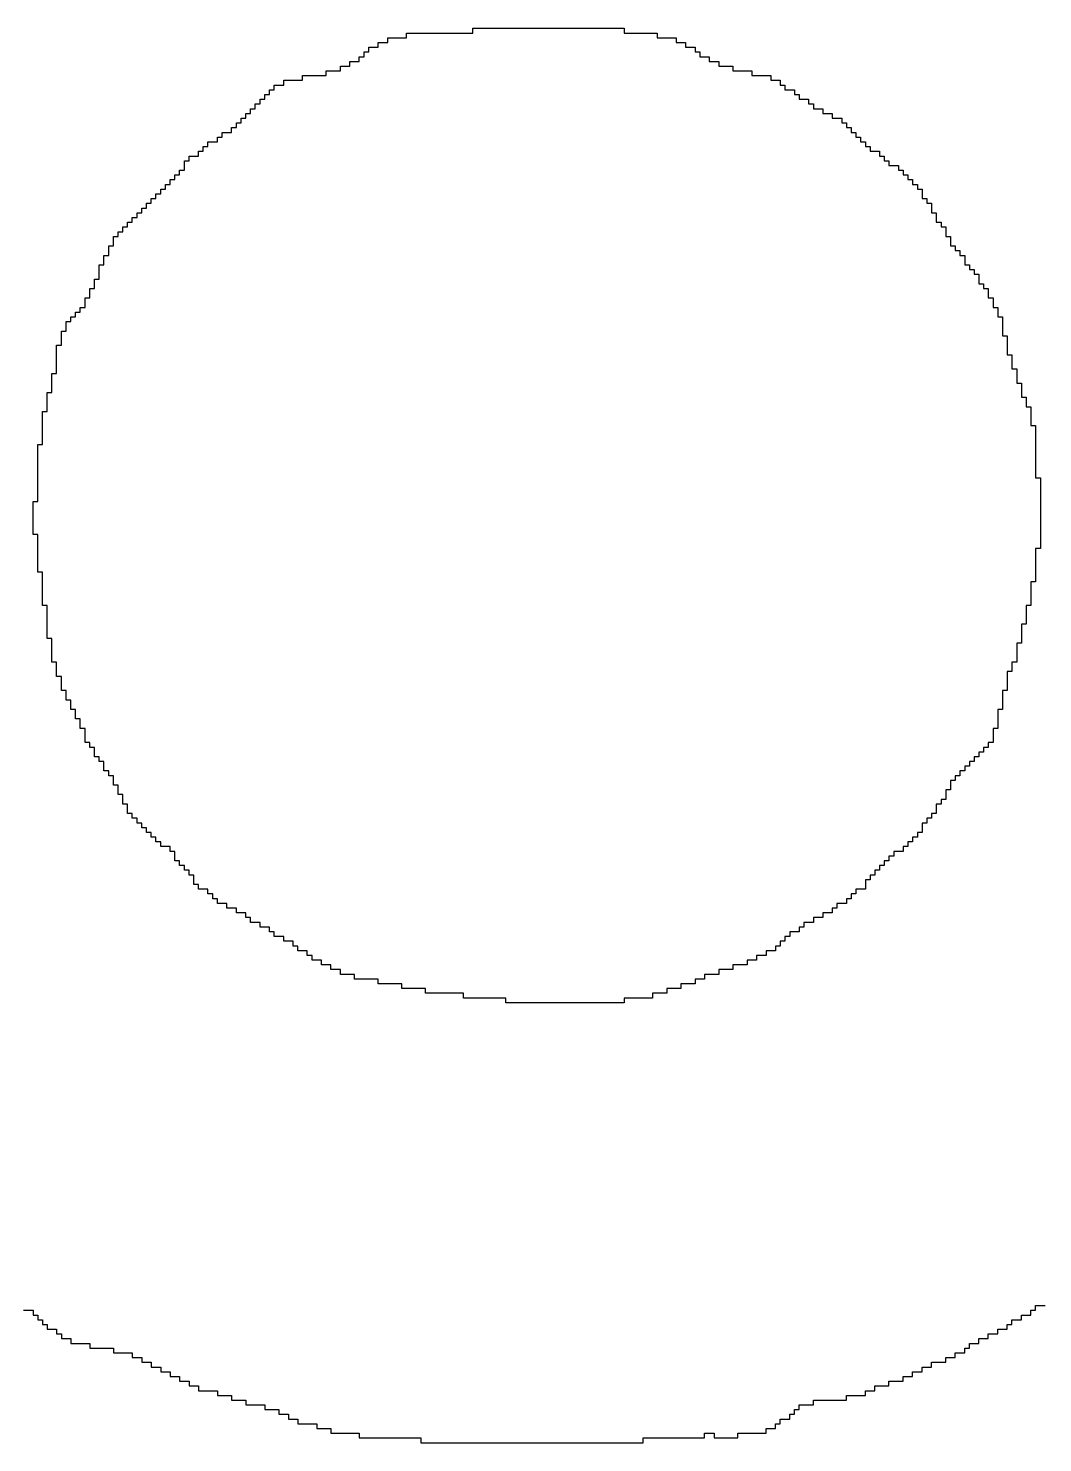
# Model space of a CAD drawing. Header units: millimetres. Extents: x 9.6 to 105, y 7.6 to 66.9.
# Drawn here: x 87.7641 to 88.0573, y 21.674 to 22.0827 of the extents above; entities that cross this region are included whole.
import ezdxf

# ---------------------------------------------------------------- set-up
doc = ezdxf.new("R2010")
doc.units = ezdxf.units.MM
doc.layers.add('BottomOverlay', color=54, linetype='Continuous')

msp = doc.modelspace()

# ---------------------------------------------------------------- linework, layer by layer
at = {"layer": 'BottomOverlay'}
for p, q in [((87.86799, 22.07864), (87.86799, 22.08001)), ((87.86799, 22.08001), (87.87346, 22.08001)), ((87.87346, 22.08001), (87.87346, 22.08138)), ((87.87346, 22.08138), (87.8926, 22.08138)), ((87.8926, 22.08138), (87.8926, 22.08274)), ((87.8926, 22.08274), (87.93634, 22.08274)), ((87.93634, 22.08274), (87.93634, 22.08138)), ((87.93634, 22.08138), (87.94591, 22.08138)), ((87.94591, 22.08138), (87.94591, 22.08001)), ((87.94591, 22.08001), (87.95138, 22.08001)), ((87.95138, 22.08001), (87.95138, 22.07864)), ((87.86116, 22.07454), (87.86116, 22.07591)), ((87.86116, 22.07591), (87.86252, 22.07591)), ((87.86252, 22.07591), (87.86252, 22.07727)), ((87.86252, 22.07727), (87.86526, 22.07727)), ((87.86526, 22.07727), (87.86526, 22.07864)), ((87.86526, 22.07864), (87.86799, 22.07864)), ((87.95138, 22.07864), (87.95411, 22.07864)), ((87.95411, 22.07864), (87.95411, 22.07727)), ((87.95411, 22.07727), (87.95685, 22.07727)), ((87.95685, 22.07727), (87.95685, 22.07591)), ((87.95685, 22.07591), (87.95821, 22.07591)), ((87.95821, 22.07591), (87.95821, 22.07454)), ((87.85432, 22.07044), (87.85432, 22.0718)), ((87.85432, 22.0718), (87.85706, 22.0718)), ((87.85706, 22.0718), (87.85706, 22.07317)), ((87.85706, 22.07317), (87.85979, 22.07317)), ((87.85979, 22.07317), (87.85979, 22.07454)), ((87.85979, 22.07454), (87.86116, 22.07454)), ((87.95821, 22.07454), (87.96095, 22.07454)), ((87.96095, 22.07454), (87.96095, 22.07317)), ((87.96095, 22.07317), (87.96368, 22.07317)), ((87.96368, 22.07317), (87.96368, 22.0718)), ((87.96368, 22.0718), (87.96778, 22.0718)), ((87.96778, 22.0718), (87.96778, 22.07044)), ((87.83792, 22.06634), (87.83792, 22.06771)), ((87.83792, 22.06771), (87.84339, 22.06771)), ((87.84339, 22.06771), (87.84339, 22.06907)), ((87.84339, 22.06907), (87.85022, 22.06907)), ((87.85022, 22.06907), (87.85022, 22.07044)), ((87.85022, 22.07044), (87.85432, 22.07044)), ((87.96778, 22.07044), (87.97325, 22.07044)), ((87.97325, 22.07044), (87.97325, 22.06907)), ((87.97325, 22.06907), (87.97872, 22.06907)), ((87.97872, 22.06907), (87.97872, 22.06771)), ((87.97872, 22.06771), (87.98145, 22.06771)), ((87.98145, 22.06771), (87.98145, 22.06634)), ((87.83382, 22.0636), (87.83382, 22.06497)), ((87.83382, 22.06497), (87.83518, 22.06497)), ((87.83518, 22.06497), (87.83518, 22.06634)), ((87.83518, 22.06634), (87.83792, 22.06634)), ((87.98145, 22.06634), (87.98282, 22.06634)), ((87.98282, 22.06634), (87.98282, 22.06497)), ((87.98282, 22.06497), (87.98555, 22.06497)), ((87.98555, 22.06497), (87.98555, 22.0636)), ((87.82972, 22.0595), (87.82972, 22.06087)), ((87.82972, 22.06087), (87.83108, 22.06087)), ((87.83108, 22.06087), (87.83108, 22.06224)), ((87.83108, 22.06224), (87.83245, 22.06224)), ((87.83245, 22.06224), (87.83245, 22.0636)), ((87.83245, 22.0636), (87.83382, 22.0636)), ((87.98555, 22.0636), (87.98692, 22.0636)), ((87.98692, 22.0636), (87.98692, 22.06224)), ((87.98692, 22.06224), (87.98966, 22.06224)), ((87.98966, 22.06224), (87.98966, 22.06087)), ((87.98966, 22.06087), (87.99102, 22.06087)), ((87.99102, 22.06087), (87.99102, 22.0595)), ((87.82561, 22.0554), (87.82561, 22.05677)), ((87.82561, 22.05677), (87.82698, 22.05677)), ((87.82698, 22.05677), (87.82698, 22.05813)), ((87.82698, 22.05813), (87.82835, 22.05813)), ((87.82835, 22.05813), (87.82835, 22.0595)), ((87.82835, 22.0595), (87.82972, 22.0595)), ((87.99102, 22.0595), (87.99376, 22.0595)), ((87.99376, 22.0595), (87.99376, 22.05813)), ((87.99376, 22.05813), (87.99649, 22.05813)), ((87.99649, 22.05813), (87.99649, 22.05677)), ((87.99649, 22.05677), (87.99922, 22.05677)), ((87.99922, 22.05677), (87.99922, 22.0554)), ((87.82015, 22.0513), (87.82015, 22.05267)), ((87.82015, 22.05267), (87.82288, 22.05267)), ((87.82288, 22.05267), (87.82288, 22.05404)), ((87.82288, 22.05404), (87.82425, 22.05404)), ((87.82425, 22.05404), (87.82425, 22.0554)), ((87.82425, 22.0554), (87.82561, 22.0554)), ((87.99922, 22.0554), (88.00059, 22.0554)), ((88.00059, 22.0554), (88.00059, 22.05404)), ((88.00059, 22.05404), (88.00196, 22.05404)), ((88.00196, 22.05404), (88.00196, 22.05267)), ((88.00196, 22.05267), (88.00333, 22.05267)), ((88.00333, 22.05267), (88.00333, 22.0513)), ((87.81468, 22.0472), (87.81468, 22.04857)), ((87.81468, 22.04857), (87.81604, 22.04857)), ((87.81604, 22.04857), (87.81604, 22.04993)), ((87.81604, 22.04993), (87.81878, 22.04993)), ((87.81878, 22.04993), (87.81878, 22.0513)), ((87.81878, 22.0513), (87.82015, 22.0513)), ((88.00333, 22.0513), (88.00469, 22.0513)), ((88.00469, 22.0513), (88.00469, 22.04993)), ((88.00469, 22.04993), (88.00606, 22.04993)), ((88.00606, 22.04993), (88.00606, 22.04857)), ((88.00606, 22.04857), (88.00743, 22.04857)), ((88.00743, 22.04857), (88.00743, 22.0472)), ((87.80921, 22.0431), (87.80921, 22.04446)), ((87.80921, 22.04446), (87.81058, 22.04446)), ((87.81058, 22.04446), (87.81058, 22.04583)), ((87.81058, 22.04583), (87.81331, 22.04583)), ((87.81331, 22.04583), (87.81331, 22.0472)), ((87.81331, 22.0472), (87.81468, 22.0472)), ((88.00743, 22.0472), (88.01016, 22.0472)), ((88.01016, 22.0472), (88.01016, 22.04583)), ((88.01016, 22.04583), (88.01153, 22.04583)), ((88.01153, 22.04583), (88.01153, 22.04446)), ((88.01153, 22.04446), (88.01289, 22.04446)), ((88.01289, 22.04446), (88.01289, 22.0431)), ((87.80648, 22.039), (87.80648, 22.04036)), ((87.80648, 22.04036), (87.80784, 22.04036)), ((87.80784, 22.04036), (87.80784, 22.04173)), ((87.80784, 22.04173), (87.80921, 22.04173)), ((87.80921, 22.04173), (87.80921, 22.0431)), ((88.01289, 22.0431), (88.01563, 22.0431)), ((88.01563, 22.0431), (88.01563, 22.04173)), ((88.01563, 22.04173), (88.017, 22.04173)), ((88.017, 22.04173), (88.017, 22.04036)), ((88.017, 22.04036), (88.01836, 22.04036)), ((88.01836, 22.04036), (88.01836, 22.039)), ((87.80237, 22.0349), (87.80237, 22.03626)), ((87.80237, 22.03626), (87.80374, 22.03626)), ((87.80374, 22.03626), (87.80374, 22.03763)), ((87.80374, 22.03763), (87.80511, 22.03763)), ((87.80511, 22.03763), (87.80511, 22.039)), ((87.80511, 22.039), (87.80648, 22.039)), ((88.01836, 22.039), (88.01973, 22.039)), ((88.01973, 22.039), (88.01973, 22.03763)), ((88.01973, 22.03763), (88.0211, 22.03763)), ((88.0211, 22.03763), (88.0211, 22.03626)), ((88.0211, 22.03626), (88.02246, 22.03626)), ((88.02246, 22.03626), (88.02246, 22.0349)), ((87.79827, 22.0308), (87.79827, 22.03216)), ((87.79827, 22.03216), (87.79964, 22.03216)), ((87.79964, 22.03216), (87.79964, 22.03353)), ((87.79964, 22.03353), (87.80101, 22.03353)), ((87.80101, 22.03353), (87.80101, 22.0349)), ((87.80101, 22.0349), (87.80237, 22.0349)), ((88.02246, 22.0349), (88.02246, 22.03353)), ((88.02246, 22.03353), (88.02383, 22.03353)), ((88.02383, 22.03353), (88.02383, 22.03216)), ((88.02383, 22.03216), (88.0252, 22.03216)), ((88.0252, 22.03216), (88.0252, 22.0308)), ((87.79417, 22.02669), (87.79417, 22.02806)), ((87.79417, 22.02806), (87.79554, 22.02806)), ((87.79554, 22.02806), (87.79554, 22.02943)), ((87.79554, 22.02943), (87.79691, 22.02943)), ((87.79691, 22.02943), (87.79691, 22.0308)), ((87.79691, 22.0308), (87.79827, 22.0308)), ((88.0252, 22.0308), (88.0252, 22.02943)), ((88.0252, 22.02943), (88.02657, 22.02943)), ((88.02657, 22.02943), (88.02657, 22.02806)), ((88.02657, 22.02806), (88.02657, 22.02669)), ((87.79007, 22.02259), (87.79007, 22.02396)), ((87.79007, 22.02396), (87.79144, 22.02396)), ((87.79144, 22.02396), (87.79144, 22.02533)), ((87.79144, 22.02533), (87.79281, 22.02533)), ((87.79281, 22.02533), (87.79281, 22.02669)), ((87.79281, 22.02669), (87.79417, 22.02669)), ((88.02657, 22.02669), (88.02793, 22.02669)), ((88.02793, 22.02669), (88.02793, 22.02533)), ((88.02793, 22.02533), (88.0293, 22.02533)), ((88.0293, 22.02533), (88.0293, 22.02396)), ((88.0293, 22.02396), (88.0293, 22.02259)), ((87.78734, 22.01849), (87.78734, 22.01986)), ((87.78734, 22.01986), (87.7887, 22.01986)), ((87.7887, 22.02123), (87.7887, 22.02259)), ((87.7887, 22.02259), (87.79007, 22.02259)), ((87.7887, 22.01986), (87.7887, 22.02123)), ((88.0293, 22.02259), (88.03067, 22.02259)), ((88.03067, 22.02259), (88.03067, 22.02123)), ((88.03067, 22.02123), (88.03067, 22.01986)), ((88.03067, 22.01986), (88.03203, 22.01986)), ((88.03203, 22.01986), (88.03203, 22.01849)), ((87.78597, 22.01576), (87.78597, 22.01713)), ((87.78597, 22.01713), (87.78734, 22.01713)), ((87.78597, 22.01439), (87.78597, 22.01576)), ((87.78734, 22.01713), (87.78734, 22.01849)), ((88.03203, 22.01849), (88.0334, 22.01849)), ((88.0334, 22.01849), (88.0334, 22.01713)), ((88.0334, 22.01713), (88.03477, 22.01713)), ((88.03477, 22.01713), (88.03477, 22.01576)), ((88.03477, 22.01576), (88.03477, 22.01439)), ((87.7846, 22.01302), (87.7846, 22.01439)), ((87.7846, 22.01439), (87.78597, 22.01439)), ((87.7846, 22.01166), (87.7846, 22.01302)), ((87.7846, 22.01029), (87.7846, 22.01166)), ((88.03477, 22.01439), (88.03613, 22.01439)), ((88.03613, 22.01439), (88.03613, 22.01302)), ((88.03613, 22.01302), (88.0375, 22.01302)), ((88.0375, 22.01302), (88.0375, 22.01166)), ((88.0375, 22.01166), (88.03887, 22.01166)), ((88.03887, 22.01166), (88.03887, 22.01029)), ((87.78187, 22.00619), (87.78187, 22.00756)), ((87.78187, 22.00756), (87.78324, 22.00756)), ((87.78324, 22.00892), (87.78324, 22.01029)), ((87.78324, 22.01029), (87.7846, 22.01029)), ((87.78324, 22.00756), (87.78324, 22.00892)), ((88.03887, 22.01029), (88.03887, 22.00892)), ((88.03887, 22.00892), (88.04024, 22.00892)), ((88.04024, 22.00892), (88.04024, 22.00756)), ((88.04024, 22.00756), (88.0416, 22.00756)), ((88.0416, 22.00756), (88.0416, 22.00619)), ((87.7805, 22.00346), (87.7805, 22.00482)), ((87.7805, 22.00482), (87.78187, 22.00482)), ((87.7805, 22.00209), (87.7805, 22.00346)), ((87.78187, 22.00482), (87.78187, 22.00619)), ((88.0416, 22.00619), (88.0416, 22.00482)), ((88.0416, 22.00482), (88.04297, 22.00482)), ((88.04297, 22.00482), (88.04297, 22.00346)), ((88.04297, 22.00346), (88.04297, 22.00209)), ((87.7764, 21.99799), (87.7764, 21.99935)), ((87.7764, 21.99935), (87.77777, 21.99935)), ((87.77777, 21.99935), (87.77777, 22.00072)), ((87.77777, 22.00072), (87.77914, 22.00072)), ((87.77914, 22.00072), (87.77914, 22.00209)), ((87.77914, 22.00209), (87.7805, 22.00209)), ((88.04297, 22.00209), (88.04434, 22.00209)), ((88.04434, 22.00209), (88.04434, 22.00072)), ((88.04434, 22.00072), (88.04434, 21.99935)), ((88.04434, 21.99935), (88.0457, 21.99935)), ((88.0457, 21.99935), (88.0457, 21.99799)), ((87.77367, 21.99389), (87.77367, 21.99525)), ((87.77367, 21.99525), (87.77503, 21.99525)), ((87.77503, 21.99662), (87.77503, 21.99799)), ((87.77503, 21.99799), (87.7764, 21.99799)), ((87.77503, 21.99525), (87.77503, 21.99662)), ((88.0457, 21.99799), (88.0457, 21.99662)), ((88.0457, 21.99662), (88.0457, 21.99525)), ((88.0457, 21.99525), (88.0457, 21.99389)), ((87.7723, 21.98979), (87.7723, 21.99115)), ((87.7723, 21.99115), (87.77367, 21.99115)), ((87.77367, 21.99252), (87.77367, 21.99389)), ((87.77367, 21.99115), (87.77367, 21.99252)), ((88.0457, 21.99389), (88.04707, 21.99389)), ((88.04707, 21.99389), (88.04707, 21.99252)), ((88.04707, 21.99252), (88.04707, 21.99115)), ((88.04707, 21.99115), (88.04707, 21.98979)), ((87.7723, 21.98842), (87.7723, 21.98979)), ((87.7723, 21.98705), (87.7723, 21.98842)), ((87.7723, 21.98568), (87.7723, 21.98705)), ((88.04707, 21.98979), (88.04707, 21.98842)), ((88.04707, 21.98842), (88.04844, 21.98842)), ((88.04844, 21.98842), (88.04844, 21.98705)), ((88.04844, 21.98705), (88.04844, 21.98568)), ((87.77093, 21.98158), (87.77093, 21.98295)), ((87.77093, 21.98295), (87.7723, 21.98295)), ((87.7723, 21.98432), (87.7723, 21.98568)), ((87.7723, 21.98295), (87.7723, 21.98432)), ((88.04844, 21.98568), (88.04844, 21.98432)), ((88.04844, 21.98432), (88.0498, 21.98432)), ((88.0498, 21.98432), (88.0498, 21.98295)), ((88.0498, 21.98295), (88.0498, 21.98158)), ((87.77093, 21.98022), (87.77093, 21.98158)), ((87.77093, 21.97885), (87.77093, 21.98022)), ((87.77093, 21.97748), (87.77093, 21.97885)), ((88.0498, 21.98158), (88.0498, 21.98022)), ((88.0498, 21.98022), (88.05117, 21.98022)), ((88.05117, 21.98022), (88.05117, 21.97885)), ((88.05117, 21.97885), (88.05117, 21.97748)), ((87.76957, 21.97612), (87.76957, 21.97748)), ((87.76957, 21.97748), (87.77093, 21.97748)), ((87.76957, 21.97475), (87.76957, 21.97612)), ((87.76957, 21.97338), (87.76957, 21.97475)), ((88.05117, 21.97748), (88.05117, 21.97612)), ((88.05117, 21.97612), (88.05254, 21.97612)), ((88.05254, 21.97612), (88.05254, 21.97475)), ((88.05254, 21.97475), (88.05254, 21.97338)), ((87.7682, 21.97065), (87.7682, 21.97201)), ((87.7682, 21.97201), (87.76957, 21.97201)), ((87.7682, 21.96928), (87.7682, 21.97065)), ((87.76957, 21.97201), (87.76957, 21.97338)), ((88.05254, 21.97338), (88.05391, 21.97338)), ((88.05391, 21.97338), (88.05391, 21.97201)), ((88.05391, 21.97201), (88.05391, 21.97065)), ((88.05391, 21.97065), (88.05391, 21.96928)), ((87.7682, 21.96791), (87.7682, 21.96928)), ((87.7682, 21.96654), (87.7682, 21.96791)), ((87.7682, 21.96518), (87.7682, 21.96654)), ((88.05391, 21.96928), (88.05391, 21.96791)), ((88.05391, 21.96791), (88.05527, 21.96791)), ((88.05527, 21.96791), (88.05527, 21.96654)), ((88.05527, 21.96654), (88.05527, 21.96518)), ((87.76683, 21.96108), (87.76683, 21.96245)), ((87.76683, 21.96245), (87.7682, 21.96245)), ((87.7682, 21.96381), (87.7682, 21.96518)), ((87.7682, 21.96245), (87.7682, 21.96381)), ((88.05527, 21.96518), (88.05527, 21.96381)), ((88.05527, 21.96381), (88.05527, 21.96245)), ((88.05527, 21.96245), (88.05527, 21.96108)), ((87.76683, 21.95971), (87.76683, 21.96108)), ((87.76683, 21.95834), (87.76683, 21.95971)), ((87.76683, 21.95698), (87.76683, 21.95834)), ((88.05527, 21.96108), (88.05527, 21.95971)), ((88.05527, 21.95971), (88.05527, 21.95834)), ((88.05527, 21.95834), (88.05527, 21.95698)), ((87.76683, 21.95561), (87.76683, 21.95698)), ((87.76683, 21.95424), (87.76683, 21.95561)), ((87.76683, 21.95287), (87.76683, 21.95424)), ((88.05527, 21.95698), (88.05527, 21.95561)), ((88.05527, 21.95561), (88.05527, 21.95424)), ((88.05527, 21.95424), (88.05527, 21.95287)), ((87.76683, 21.95151), (87.76683, 21.95287)), ((87.76683, 21.95014), (87.76683, 21.95151)), ((87.76683, 21.94878), (87.76683, 21.95014)), ((88.05527, 21.95287), (88.05664, 21.95287)), ((88.05664, 21.95287), (88.05664, 21.95151)), ((88.05664, 21.95151), (88.05664, 21.95014)), ((88.05664, 21.95014), (88.05664, 21.94878)), ((87.76547, 21.94467), (87.76547, 21.94604)), ((87.76547, 21.94604), (87.76683, 21.94604)), ((87.76683, 21.94741), (87.76683, 21.94878)), ((87.76683, 21.94604), (87.76683, 21.94741)), ((88.05664, 21.94878), (88.05664, 21.94741)), ((88.05664, 21.94741), (88.05664, 21.94604)), ((88.05664, 21.94604), (88.05664, 21.94467)), ((87.76547, 21.94331), (87.76547, 21.94467)), ((87.76547, 21.94194), (87.76547, 21.94331)), ((87.76547, 21.94057), (87.76547, 21.94194)), ((88.05664, 21.94467), (88.05664, 21.94331)), ((88.05664, 21.94331), (88.05664, 21.94194)), ((88.05664, 21.94194), (88.05664, 21.94057)), ((87.76547, 21.9392), (87.76547, 21.94057)), ((87.76547, 21.93784), (87.76547, 21.9392)), ((87.76547, 21.93647), (87.76547, 21.93784)), ((88.05664, 21.94057), (88.05664, 21.9392)), ((88.05664, 21.9392), (88.05664, 21.93784)), ((88.05664, 21.93784), (88.05664, 21.93647)), ((87.76683, 21.93647), (87.76547, 21.93647)), ((87.76683, 21.9351), (87.76683, 21.93647)), ((87.76683, 21.93374), (87.76683, 21.9351)), ((87.76683, 21.93237), (87.76683, 21.93374)), ((88.05664, 21.93647), (88.05664, 21.9351)), ((88.05664, 21.9351), (88.05664, 21.93374)), ((88.05664, 21.93374), (88.05664, 21.93237)), ((87.76683, 21.931), (87.76683, 21.93237)), ((87.76683, 21.92964), (87.76683, 21.931)), ((87.76683, 21.92827), (87.76683, 21.92964)), ((88.05664, 21.93237), (88.05527, 21.93237)), ((88.05527, 21.93237), (88.05527, 21.931)), ((88.05527, 21.931), (88.05527, 21.92964)), ((88.05527, 21.92964), (88.05527, 21.92827)), ((87.76683, 21.9269), (87.76683, 21.92827)), ((87.76683, 21.92554), (87.76683, 21.9269)), ((87.7682, 21.92554), (87.76683, 21.92554)), ((87.7682, 21.92417), (87.7682, 21.92554)), ((88.05527, 21.92827), (88.05527, 21.9269)), ((88.05527, 21.9269), (88.05527, 21.92554)), ((88.05527, 21.92554), (88.05527, 21.92417)), ((87.7682, 21.9228), (87.7682, 21.92417)), ((87.7682, 21.92143), (87.7682, 21.9228)), ((87.7682, 21.92007), (87.7682, 21.92143)), ((88.05527, 21.9228), (88.05391, 21.9228)), ((88.05391, 21.9228), (88.05391, 21.92143)), ((88.05391, 21.92143), (88.05391, 21.92007)), ((88.05527, 21.92417), (88.05527, 21.9228)), ((87.7682, 21.9187), (87.7682, 21.92007)), ((87.7682, 21.91733), (87.7682, 21.9187)), ((87.7682, 21.91597), (87.7682, 21.91733)), ((88.05391, 21.92007), (88.05391, 21.9187)), ((88.05391, 21.9187), (88.05391, 21.91733)), ((88.05391, 21.91733), (88.05391, 21.91597)), ((87.76957, 21.91597), (87.7682, 21.91597)), ((87.76957, 21.9146), (87.76957, 21.91597)), ((87.76957, 21.91323), (87.76957, 21.9146)), ((87.76957, 21.91187), (87.76957, 21.91323)), ((88.05391, 21.91597), (88.05254, 21.91597)), ((88.05254, 21.91597), (88.05254, 21.9146)), ((88.05254, 21.9146), (88.05254, 21.91323)), ((88.05254, 21.91323), (88.05254, 21.91187)), ((87.76957, 21.9105), (87.76957, 21.91187)), ((87.76957, 21.90913), (87.76957, 21.9105)), ((87.76957, 21.90776), (87.76957, 21.90913)), ((88.05254, 21.9105), (88.05117, 21.9105)), ((88.05117, 21.9105), (88.05117, 21.90913)), ((88.05117, 21.90913), (88.05117, 21.90776)), ((88.05254, 21.91187), (88.05254, 21.9105)), ((87.76957, 21.9064), (87.76957, 21.90776)), ((87.77093, 21.9064), (87.76957, 21.9064)), ((87.77093, 21.90503), (87.77093, 21.9064)), ((87.77093, 21.90366), (87.77093, 21.90503)), ((88.05117, 21.90503), (88.0498, 21.90503)), ((88.0498, 21.90503), (88.0498, 21.90366)), ((88.05117, 21.90776), (88.05117, 21.9064)), ((88.05117, 21.9064), (88.05117, 21.90503)), ((87.77093, 21.9023), (87.77093, 21.90366)), ((87.77093, 21.90093), (87.77093, 21.9023)), ((87.77093, 21.89956), (87.77093, 21.90093)), ((88.0498, 21.90366), (88.0498, 21.9023)), ((88.0498, 21.9023), (88.0498, 21.90093)), ((88.0498, 21.90093), (88.0498, 21.89956)), ((87.7723, 21.89956), (87.77093, 21.89956)), ((87.7723, 21.8982), (87.7723, 21.89956)), ((87.7723, 21.89683), (87.7723, 21.8982)), ((87.7723, 21.89546), (87.7723, 21.89683)), ((88.04844, 21.89683), (88.04707, 21.89683)), ((88.04707, 21.89683), (88.04707, 21.89546)), ((88.0498, 21.89956), (88.04844, 21.89956)), ((88.04844, 21.89956), (88.04844, 21.8982)), ((88.04844, 21.8982), (88.04844, 21.89683)), ((87.77367, 21.89546), (87.7723, 21.89546)), ((87.77367, 21.89409), (87.77367, 21.89546)), ((87.77367, 21.89273), (87.77367, 21.89409)), ((87.77367, 21.89136), (87.77367, 21.89273)), ((88.04707, 21.89546), (88.04707, 21.89409)), ((88.04707, 21.89409), (88.04707, 21.89273)), ((88.04707, 21.89273), (88.04707, 21.89136)), ((87.77503, 21.89136), (87.77367, 21.89136)), ((87.77503, 21.88999), (87.77503, 21.89136)), ((87.77503, 21.88863), (87.77503, 21.88999)), ((87.7764, 21.88863), (87.77503, 21.88863)), ((87.7764, 21.88726), (87.7764, 21.88863)), ((88.04707, 21.89136), (88.0457, 21.89136)), ((88.0457, 21.89136), (88.0457, 21.88999)), ((88.0457, 21.88999), (88.0457, 21.88863)), ((88.0457, 21.88863), (88.0457, 21.88726)), ((87.7764, 21.88589), (87.7764, 21.88726)), ((87.77777, 21.88589), (87.7764, 21.88589)), ((87.77777, 21.88453), (87.77777, 21.88589)), ((87.77777, 21.88316), (87.77777, 21.88453)), ((88.0457, 21.88589), (88.04434, 21.88589)), ((88.04434, 21.88589), (88.04434, 21.88453)), ((88.04434, 21.88453), (88.04434, 21.88316)), ((88.0457, 21.88726), (88.0457, 21.88589)), ((87.77914, 21.88316), (87.77777, 21.88316)), ((87.77914, 21.88179), (87.77914, 21.88316)), ((87.77914, 21.88042), (87.77914, 21.88179)), ((87.7805, 21.88042), (87.77914, 21.88042)), ((87.7805, 21.87906), (87.7805, 21.88042)), ((88.04434, 21.88042), (88.04297, 21.88042)), ((88.04297, 21.88042), (88.04297, 21.87906)), ((88.04434, 21.88316), (88.04434, 21.88179)), ((88.04434, 21.88179), (88.04434, 21.88042)), ((87.7805, 21.87769), (87.7805, 21.87906)), ((87.7805, 21.87632), (87.7805, 21.87769)), ((87.78187, 21.87632), (87.7805, 21.87632)), ((87.78187, 21.87495), (87.78187, 21.87632)), ((88.04297, 21.87632), (88.0416, 21.87632)), ((88.0416, 21.87632), (88.0416, 21.87495)), ((88.04297, 21.87906), (88.04297, 21.87769)), ((88.04297, 21.87769), (88.04297, 21.87632)), ((87.78324, 21.87495), (87.78187, 21.87495)), ((87.78324, 21.87359), (87.78324, 21.87495)), ((87.78324, 21.87222), (87.78324, 21.87359)), ((87.7846, 21.87222), (87.78324, 21.87222)), ((87.7846, 21.87086), (87.7846, 21.87222)), ((88.03887, 21.87222), (88.0375, 21.87222)), ((88.0375, 21.87222), (88.0375, 21.87086)), ((88.04024, 21.87359), (88.03887, 21.87359)), ((88.03887, 21.87359), (88.03887, 21.87222)), ((88.0416, 21.87495), (88.04024, 21.87495)), ((88.04024, 21.87495), (88.04024, 21.87359)), ((87.78597, 21.87086), (87.7846, 21.87086)), ((87.78597, 21.86949), (87.78597, 21.87086)), ((87.78597, 21.86812), (87.78597, 21.86949)), ((87.78734, 21.86812), (87.78597, 21.86812)), ((87.78734, 21.86675), (87.78734, 21.86812)), ((88.03477, 21.86812), (88.0334, 21.86812)), ((88.0334, 21.86812), (88.0334, 21.86675)), ((88.03613, 21.86949), (88.03477, 21.86949)), ((88.03477, 21.86949), (88.03477, 21.86812)), ((88.0375, 21.87086), (88.03613, 21.87086)), ((88.03613, 21.87086), (88.03613, 21.86949)), ((87.7887, 21.86675), (87.78734, 21.86675)), ((87.7887, 21.86539), (87.7887, 21.86675)), ((87.7887, 21.86402), (87.7887, 21.86539)), ((87.79007, 21.86402), (87.7887, 21.86402)), ((87.79007, 21.86265), (87.79007, 21.86402)), ((88.03203, 21.86539), (88.03067, 21.86539)), ((88.03067, 21.86539), (88.03067, 21.86402)), ((88.03067, 21.86402), (88.03067, 21.86265)), ((88.0334, 21.86675), (88.03203, 21.86675)), ((88.03203, 21.86675), (88.03203, 21.86539)), ((87.79007, 21.86128), (87.79007, 21.86265)), ((87.79144, 21.86128), (87.79007, 21.86128)), ((87.79144, 21.85992), (87.79144, 21.86128)), ((87.79144, 21.85855), (87.79144, 21.85992)), ((88.0293, 21.85992), (88.02793, 21.85992)), ((88.02793, 21.85992), (88.02793, 21.85855)), ((88.03067, 21.86265), (88.0293, 21.86265)), ((88.0293, 21.86265), (88.0293, 21.86128)), ((88.0293, 21.86128), (88.0293, 21.85992)), ((87.79281, 21.85855), (87.79144, 21.85855)), ((87.79281, 21.85719), (87.79281, 21.85855)), ((87.79281, 21.85582), (87.79281, 21.85719)), ((87.79417, 21.85582), (87.79281, 21.85582)), ((87.79417, 21.85445), (87.79417, 21.85582)), ((88.02657, 21.85582), (88.0252, 21.85582)), ((88.0252, 21.85582), (88.0252, 21.85445)), ((88.02793, 21.85855), (88.02657, 21.85855)), ((88.02657, 21.85855), (88.02657, 21.85719)), ((88.02657, 21.85719), (88.02657, 21.85582)), ((87.79554, 21.85445), (87.79417, 21.85445)), ((87.79554, 21.85308), (87.79554, 21.85445)), ((87.79691, 21.85308), (87.79554, 21.85308)), ((87.79691, 21.85172), (87.79691, 21.85308)), ((87.79827, 21.85172), (87.79691, 21.85172)), ((87.79827, 21.85035), (87.79827, 21.85172)), ((88.02383, 21.85308), (88.02246, 21.85308)), ((88.02246, 21.85308), (88.02246, 21.85172)), ((88.02246, 21.85172), (88.02246, 21.85035)), ((88.0252, 21.85445), (88.02383, 21.85445)), ((88.02383, 21.85445), (88.02383, 21.85308)), ((87.79964, 21.85035), (87.79827, 21.85035)), ((87.79964, 21.84898), (87.79964, 21.85035)), ((87.80101, 21.84898), (87.79964, 21.84898)), ((87.80101, 21.84761), (87.80101, 21.84898)), ((87.80237, 21.84761), (87.80101, 21.84761)), ((87.80237, 21.84625), (87.80237, 21.84761)), ((88.01973, 21.84761), (88.01836, 21.84761)), ((88.01836, 21.84761), (88.01836, 21.84625)), ((88.0211, 21.84898), (88.01973, 21.84898)), ((88.01973, 21.84898), (88.01973, 21.84761)), ((88.02246, 21.85035), (88.0211, 21.85035)), ((88.0211, 21.85035), (88.0211, 21.84898)), ((87.80511, 21.84625), (87.80237, 21.84625)), ((87.80511, 21.84488), (87.80511, 21.84625)), ((87.80648, 21.84488), (87.80511, 21.84488)), ((87.80648, 21.84351), (87.80648, 21.84488)), ((87.80648, 21.84215), (87.80648, 21.84351)), ((88.01426, 21.84351), (88.01289, 21.84351)), ((88.01289, 21.84351), (88.01289, 21.84215)), ((88.017, 21.84488), (88.01426, 21.84488)), ((88.01426, 21.84488), (88.01426, 21.84351)), ((88.01836, 21.84625), (88.017, 21.84625)), ((88.017, 21.84625), (88.017, 21.84488)), ((87.80784, 21.84215), (87.80648, 21.84215)), ((87.80784, 21.84078), (87.80784, 21.84215)), ((87.80921, 21.84078), (87.80784, 21.84078)), ((87.80921, 21.83941), (87.80921, 21.84078)), ((87.81058, 21.83941), (87.80921, 21.83941)), ((87.81058, 21.83805), (87.81058, 21.83941)), ((88.01016, 21.83941), (88.0088, 21.83941)), ((88.0088, 21.83941), (88.0088, 21.83805)), ((88.01153, 21.84078), (88.01016, 21.84078)), ((88.01016, 21.84078), (88.01016, 21.83941)), ((88.01289, 21.84215), (88.01153, 21.84215)), ((88.01153, 21.84215), (88.01153, 21.84078)), ((87.81195, 21.83805), (87.81058, 21.83805)), ((87.81195, 21.83668), (87.81195, 21.83805)), ((87.81195, 21.83531), (87.81195, 21.83668)), ((87.81331, 21.83531), (87.81195, 21.83531)), ((87.81331, 21.83395), (87.81331, 21.83531)), ((88.00743, 21.83668), (88.00606, 21.83668)), ((88.00606, 21.83668), (88.00606, 21.83531)), ((88.00606, 21.83531), (88.00606, 21.83395)), ((88.0088, 21.83805), (88.00743, 21.83805)), ((88.00743, 21.83805), (88.00743, 21.83668)), ((87.81604, 21.83395), (87.81331, 21.83395)), ((87.81604, 21.83258), (87.81604, 21.83395)), ((87.81741, 21.83258), (87.81604, 21.83258)), ((87.81741, 21.83121), (87.81741, 21.83258)), ((87.81878, 21.83121), (87.81741, 21.83121)), ((87.81878, 21.82984), (87.81878, 21.83121)), ((88.00196, 21.83121), (88.00059, 21.83121)), ((88.00059, 21.83121), (88.00059, 21.82984)), ((88.00333, 21.83258), (88.00196, 21.83258)), ((88.00196, 21.83258), (88.00196, 21.83121)), ((88.00606, 21.83395), (88.00333, 21.83395)), ((88.00333, 21.83395), (88.00333, 21.83258)), ((87.82151, 21.82984), (87.81878, 21.82984)), ((87.82151, 21.82848), (87.82151, 21.82984)), ((87.82425, 21.82848), (87.82151, 21.82848)), ((87.82425, 21.82711), (87.82425, 21.82848)), ((87.82698, 21.82711), (87.82425, 21.82711)), ((87.82698, 21.82574), (87.82698, 21.82711)), ((87.99649, 21.82711), (87.99376, 21.82711)), ((87.99376, 21.82711), (87.99376, 21.82574)), ((87.99786, 21.82848), (87.99649, 21.82848)), ((87.99649, 21.82848), (87.99649, 21.82711)), ((88.00059, 21.82984), (87.99786, 21.82984)), ((87.99786, 21.82984), (87.99786, 21.82848)), ((87.82835, 21.82574), (87.82698, 21.82574)), ((87.82835, 21.82438), (87.82835, 21.82574)), ((87.83108, 21.82438), (87.82835, 21.82438)), ((87.83108, 21.82301), (87.83108, 21.82438)), ((87.83382, 21.82301), (87.83108, 21.82301)), ((87.83382, 21.82164), (87.83382, 21.82301)), ((87.98829, 21.82301), (87.98692, 21.82301)), ((87.98692, 21.82301), (87.98692, 21.82164)), ((87.99102, 21.82438), (87.98829, 21.82438)), ((87.98829, 21.82438), (87.98829, 21.82301)), ((87.99376, 21.82574), (87.99102, 21.82574)), ((87.99102, 21.82574), (87.99102, 21.82438)), ((87.83518, 21.82164), (87.83382, 21.82164)), ((87.83518, 21.82028), (87.83518, 21.82164)), ((87.83792, 21.82028), (87.83518, 21.82028)), ((87.83792, 21.81891), (87.83792, 21.82028)), ((87.84065, 21.81891), (87.83792, 21.81891)), ((87.84065, 21.81754), (87.84065, 21.81891)), ((87.98282, 21.81891), (87.98145, 21.81891)), ((87.98145, 21.81891), (87.98145, 21.81754)), ((87.98419, 21.82028), (87.98282, 21.82028)), ((87.98282, 21.82028), (87.98282, 21.81891)), ((87.98692, 21.82164), (87.98419, 21.82164)), ((87.98419, 21.82164), (87.98419, 21.82028)), ((87.84202, 21.81754), (87.84065, 21.81754)), ((87.84202, 21.81617), (87.84202, 21.81754)), ((87.84475, 21.81617), (87.84202, 21.81617)), ((87.84475, 21.81481), (87.84475, 21.81617)), ((87.84612, 21.81481), (87.84475, 21.81481)), ((87.84612, 21.81344), (87.84612, 21.81481)), ((87.97735, 21.81481), (87.97462, 21.81481)), ((87.97462, 21.81481), (87.97462, 21.81344)), ((87.98009, 21.81617), (87.97735, 21.81617)), ((87.97735, 21.81617), (87.97735, 21.81481)), ((87.98145, 21.81754), (87.98009, 21.81754)), ((87.98009, 21.81754), (87.98009, 21.81617)), ((87.84885, 21.81344), (87.84612, 21.81344)), ((87.84885, 21.81207), (87.84885, 21.81344)), ((87.85159, 21.81207), (87.84885, 21.81207)), ((87.85159, 21.81071), (87.85159, 21.81207)), ((87.85432, 21.81071), (87.85159, 21.81071)), ((87.85432, 21.80934), (87.85432, 21.81071)), ((87.96778, 21.81071), (87.96368, 21.81071)), ((87.96368, 21.81071), (87.96368, 21.80934)), ((87.97188, 21.81207), (87.96778, 21.81207)), ((87.96778, 21.81207), (87.96778, 21.81071)), ((87.97462, 21.81344), (87.97188, 21.81344)), ((87.97188, 21.81344), (87.97188, 21.81207)), ((87.85842, 21.80934), (87.85432, 21.80934)), ((87.85842, 21.80797), (87.85842, 21.80934)), ((87.86526, 21.80797), (87.85842, 21.80797)), ((87.86526, 21.80661), (87.86526, 21.80797)), ((87.87209, 21.80661), (87.86526, 21.80661)), ((87.87209, 21.80524), (87.87209, 21.80661)), ((87.95685, 21.80661), (87.95275, 21.80661)), ((87.95275, 21.80661), (87.95275, 21.80524)), ((87.95958, 21.80797), (87.95685, 21.80797)), ((87.95685, 21.80797), (87.95685, 21.80661)), ((87.96368, 21.80934), (87.95958, 21.80934)), ((87.95958, 21.80934), (87.95958, 21.80797)), ((87.87893, 21.80524), (87.87209, 21.80524)), ((87.87893, 21.80387), (87.87893, 21.80524)), ((87.88986, 21.80387), (87.87893, 21.80387)), ((87.88986, 21.8025), (87.88986, 21.80387)), ((87.90217, 21.8025), (87.88986, 21.8025)), ((87.90217, 21.80114), (87.90217, 21.8025)), ((87.94454, 21.8025), (87.93634, 21.8025)), ((87.93634, 21.8025), (87.93634, 21.80114)), ((87.94865, 21.80387), (87.94454, 21.80387)), ((87.94454, 21.80387), (87.94454, 21.8025)), ((87.95275, 21.80524), (87.94865, 21.80524)), ((87.94865, 21.80524), (87.94865, 21.80387)), ((87.93634, 21.80114), (87.90217, 21.80114)), ((87.76273, 21.71228), (87.76547, 21.71228)), ((87.76547, 21.71228), (87.76547, 21.71091)), ((88.05391, 21.71091), (88.05391, 21.71228)), ((88.05391, 21.71228), (88.05527, 21.71228)), ((88.05527, 21.71228), (88.05527, 21.71365)), ((88.05527, 21.71365), (88.05801, 21.71365)), ((87.76547, 21.71091), (87.76683, 21.71091)), ((87.76683, 21.71091), (87.76683, 21.70955)), ((87.76683, 21.70955), (87.7682, 21.70955)), ((87.7682, 21.70955), (87.7682, 21.70818)), ((87.7682, 21.70818), (87.76957, 21.70818)), ((87.76957, 21.70818), (87.76957, 21.70681)), ((88.04707, 21.70681), (88.04707, 21.70818)), ((88.04707, 21.70818), (88.04844, 21.70818)), ((88.04844, 21.70818), (88.04844, 21.70955)), ((88.04844, 21.70955), (88.05117, 21.70955)), ((88.05117, 21.70955), (88.05117, 21.71091)), ((88.05117, 21.71091), (88.05391, 21.71091)), ((87.76957, 21.70681), (87.7723, 21.70681)), ((87.7723, 21.70681), (87.7723, 21.70545)), ((87.7723, 21.70545), (87.77367, 21.70545)), ((87.77367, 21.70545), (87.77367, 21.70408)), ((87.77367, 21.70408), (87.7764, 21.70408)), ((87.7764, 21.70408), (87.7764, 21.70271)), ((88.03887, 21.70271), (88.03887, 21.70408)), ((88.03887, 21.70408), (88.0416, 21.70408)), ((88.0416, 21.70408), (88.0416, 21.70545)), ((88.0416, 21.70545), (88.04434, 21.70545)), ((88.04434, 21.70545), (88.04434, 21.70681)), ((88.04434, 21.70681), (88.04707, 21.70681)), ((87.7764, 21.70271), (87.78187, 21.70271)), ((87.78187, 21.70271), (87.78187, 21.70135)), ((87.78187, 21.70135), (87.7887, 21.70135)), ((87.7887, 21.70135), (87.7887, 21.69998)), ((87.7887, 21.69998), (87.79417, 21.69998)), ((87.79417, 21.69998), (87.79417, 21.69861)), ((88.03203, 21.69861), (88.03203, 21.69998)), ((88.03203, 21.69998), (88.03477, 21.69998)), ((88.03477, 21.69998), (88.03477, 21.70135)), ((88.03477, 21.70135), (88.03613, 21.70135)), ((88.03613, 21.70135), (88.03613, 21.70271)), ((88.03613, 21.70271), (88.03887, 21.70271)), ((87.79417, 21.69861), (87.79691, 21.69861)), ((87.79691, 21.69861), (87.79691, 21.69724)), ((87.79691, 21.69724), (87.79964, 21.69724)), ((87.79964, 21.69724), (87.79964, 21.69588)), ((87.79964, 21.69588), (87.80237, 21.69588)), ((87.80237, 21.69588), (87.80237, 21.69451)), ((88.02246, 21.69451), (88.02246, 21.69588)), ((88.02246, 21.69588), (88.0252, 21.69588)), ((88.0252, 21.69588), (88.0252, 21.69724)), ((88.0252, 21.69724), (88.0293, 21.69724)), ((88.0293, 21.69724), (88.0293, 21.69861)), ((88.0293, 21.69861), (88.03203, 21.69861)), ((87.80237, 21.69451), (87.80511, 21.69451)), ((87.80511, 21.69451), (87.80511, 21.69314)), ((87.80511, 21.69314), (87.80784, 21.69314)), ((87.80784, 21.69314), (87.80784, 21.69178)), ((87.80784, 21.69178), (87.81058, 21.69178)), ((87.81058, 21.69178), (87.81058, 21.69041)), ((88.01289, 21.69041), (88.01289, 21.69178)), ((88.01289, 21.69178), (88.017, 21.69178)), ((88.017, 21.69178), (88.017, 21.69314)), ((88.017, 21.69314), (88.01973, 21.69314)), ((88.01973, 21.69314), (88.01973, 21.69451)), ((88.01973, 21.69451), (88.02246, 21.69451)), ((87.81058, 21.69041), (87.81331, 21.69041)), ((87.81331, 21.69041), (87.81331, 21.68904)), ((87.81331, 21.68904), (87.81878, 21.68904)), ((87.81878, 21.68904), (87.81878, 21.68768)), ((87.81878, 21.68768), (87.82288, 21.68768)), ((87.82288, 21.68768), (87.82288, 21.68631)), ((88.00059, 21.68631), (88.00059, 21.68768)), ((88.00059, 21.68768), (88.00606, 21.68768)), ((88.00606, 21.68768), (88.00606, 21.68904)), ((88.00606, 21.68904), (88.0088, 21.68904)), ((88.0088, 21.68904), (88.0088, 21.69041)), ((88.0088, 21.69041), (88.01289, 21.69041)), ((87.82288, 21.68631), (87.82698, 21.68631)), ((87.82698, 21.68631), (87.82698, 21.68494)), ((87.82698, 21.68494), (87.83245, 21.68494)), ((87.83245, 21.68494), (87.83245, 21.68357)), ((87.83245, 21.68357), (87.83655, 21.68357)), ((87.83655, 21.68357), (87.83655, 21.68221)), ((87.98555, 21.68221), (87.98555, 21.68357)), ((87.98555, 21.68357), (87.98692, 21.68357)), ((87.98692, 21.68357), (87.98692, 21.68494)), ((87.98692, 21.68494), (87.99102, 21.68494)), ((87.99102, 21.68494), (87.99102, 21.68631)), ((87.99102, 21.68631), (88.00059, 21.68631)), ((87.83655, 21.68221), (87.83928, 21.68221)), ((87.83928, 21.68221), (87.83928, 21.68084)), ((87.83928, 21.68084), (87.84202, 21.68084)), ((87.84202, 21.68084), (87.84202, 21.67947)), ((87.84202, 21.67947), (87.84749, 21.67947)), ((87.84749, 21.67947), (87.84749, 21.6781)), ((87.98009, 21.6781), (87.98009, 21.67947)), ((87.98009, 21.67947), (87.98145, 21.67947)), ((87.98145, 21.67947), (87.98145, 21.68084)), ((87.98145, 21.68084), (87.98419, 21.68084)), ((87.98419, 21.68084), (87.98419, 21.68221)), ((87.98419, 21.68221), (87.98555, 21.68221)), ((87.84749, 21.6781), (87.85159, 21.6781)), ((87.85159, 21.6781), (87.85159, 21.67674)), ((87.85159, 21.67674), (87.85979, 21.67674)), ((87.85979, 21.67674), (87.85979, 21.67537)), ((87.85979, 21.67537), (87.87756, 21.67537)), ((87.87756, 21.67537), (87.87756, 21.67401)), ((87.94181, 21.67401), (87.94181, 21.67537)), ((87.94181, 21.67537), (87.95958, 21.67537)), ((87.95958, 21.67537), (87.95958, 21.67674)), ((87.95958, 21.67674), (87.96232, 21.67674)), ((87.96232, 21.67674), (87.96232, 21.67537)), ((87.96232, 21.67537), (87.96915, 21.67537)), ((87.96915, 21.67537), (87.96915, 21.67674)), ((87.96915, 21.67674), (87.97735, 21.67674)), ((87.97735, 21.67674), (87.97735, 21.6781)), ((87.97735, 21.6781), (87.98009, 21.6781)), ((87.87756, 21.67401), (87.94181, 21.67401))]:
    msp.add_line(p, q, dxfattribs=at)

doc.saveas('drawing.dxf')
